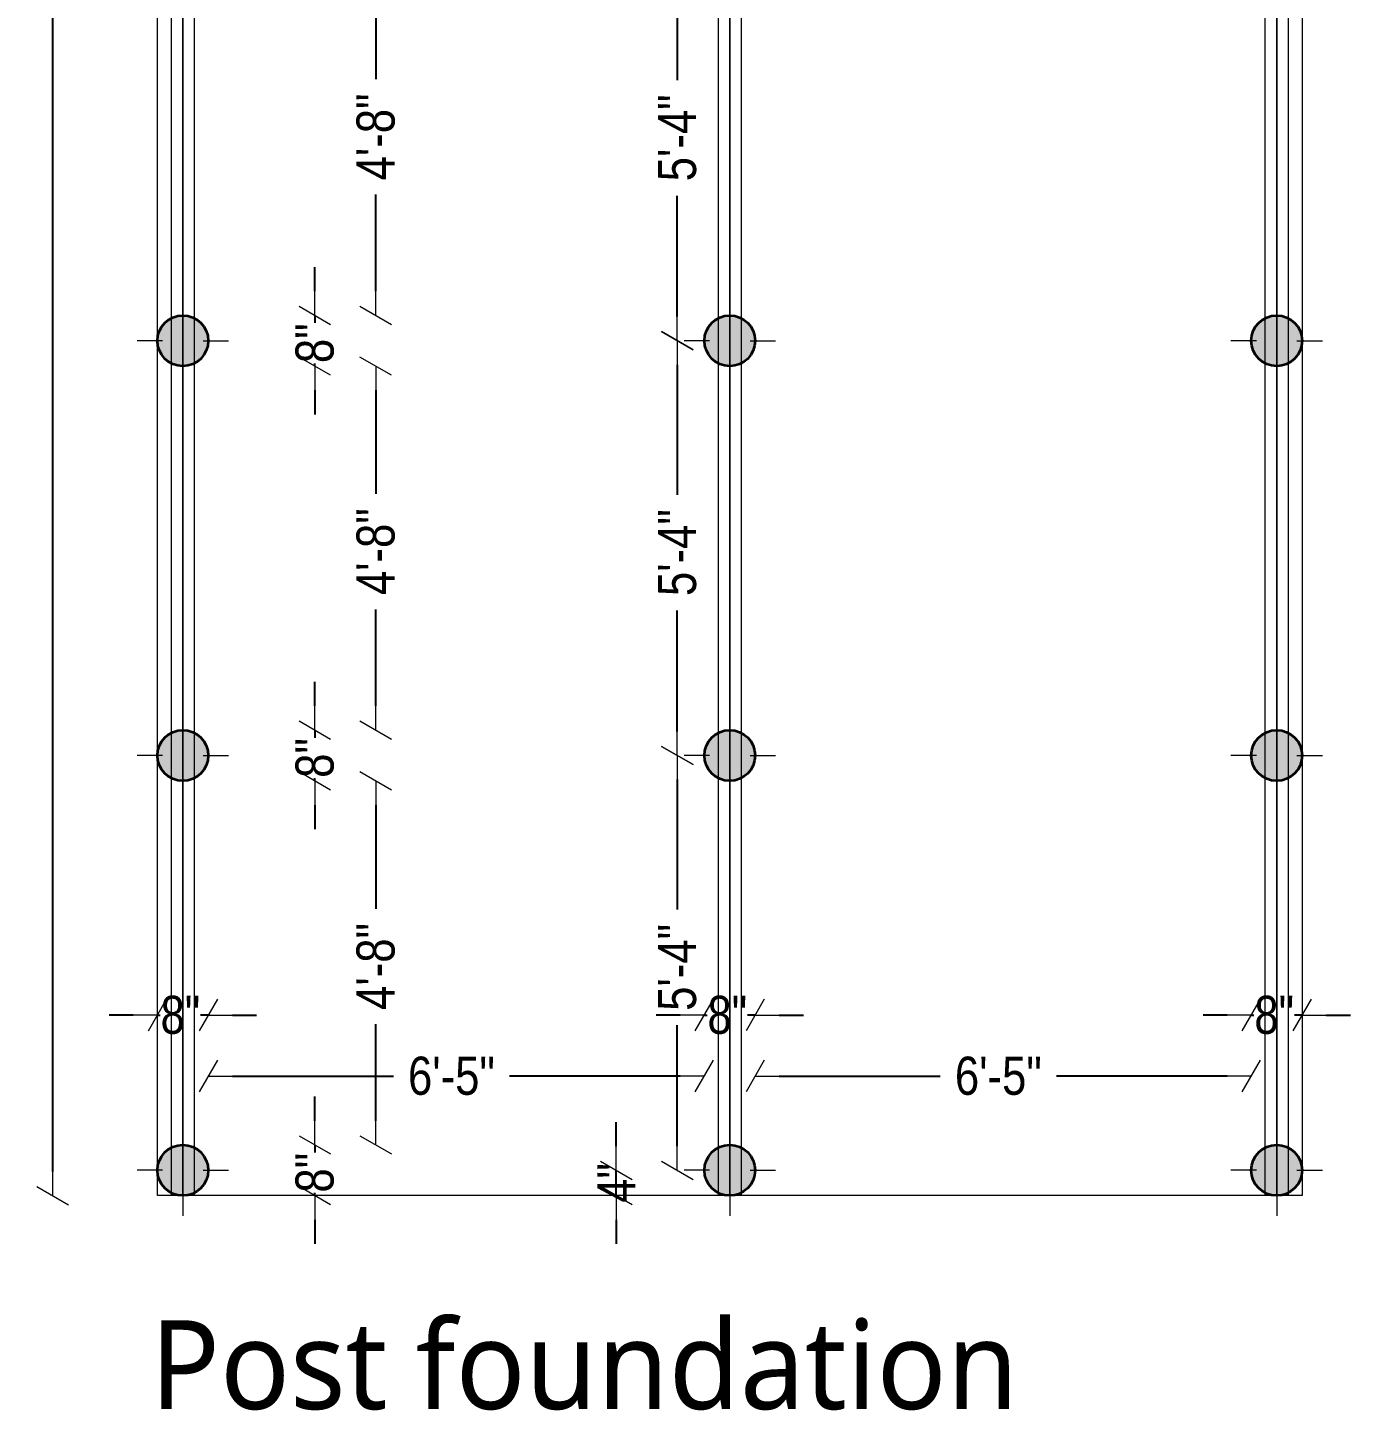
# Model space of a CAD drawing. Header units: millimetres. Extents: x -439715 to -404390, y 28946 to 67850.
# Drawn here: x -438597 to -433390, y 55506 to 60951 of the extents above; entities that cross this region are included whole.
import ezdxf

# ---------------------------------------------------------------- set-up
doc = ezdxf.new("R2010")
doc.units = ezdxf.units.MM
doc.header["$MEASUREMENT"] = 0
for name, color, linetype, lineweight in [('0_Pen_No__1', 7, 'Continuous', 13), ('2D Drafting - General_Pen_No__101', 252, 'Continuous', 13), ('Structural - Bearing_Pen_No__20', 1, 'Continuous', 0)]:
    doc.layers.add(name, color=color, linetype=linetype, lineweight=lineweight)
doc.layers.add('Dimensioning - General', color=7, linetype='Continuous')
doc.layers.add('Structural - Bearing', color=7, linetype='Continuous')
doc.layers.add('Structural - Bearing_Pen_No__28', color=7, linetype='Continuous', lineweight=35, true_color=0xa80f02)
doc.layers.add('Structural - Bearing_Pen_No__48', color=7, linetype='Continuous', lineweight=25, true_color=0xa80f02)
doc.styles.add('GENERATED_STYLE_2', font='techl___.ttf')
doc.dimstyles.new('GENERATED_STYLE__1', dxfattribs={"dimtxt": 150, "dimasz": 95, "dimexe": 0.18, "dimexo": 0.0625, "dimgap": 0.09, "dimtad": 0, "dimdec": 0, "dimlfac": 0.03937, "dimzin": 0, "dimdsep": 46, "dimlunit": 4, "dimtxsty": 'GENERATED_STYLE_2', "dimblk": 'ARROWHEAD_2', "dimblk1": 'ARROWHEAD_2', "dimblk2": 'ARROWHEAD_2', "dimcen": 0.09, "dimse1": 1, "dimse2": 1, "dimclrd": 7, "dimclre": 7, "dimclrt": 7, "dimadec": 0, "dimazin": 0, "dimtfac": 1, "dimtdec": 4, "dimtmove": 0, "dimatfit": 3, "dimfxl": 1, "dimtolj": 1, "dimtzin": 0, "dimarcsym": 0})
doc.dimstyles.new('GENERATED_STYLE__2', dxfattribs={"dimtxt": 150, "dimasz": 95, "dimexe": 0.18, "dimexo": 0.0625, "dimgap": 0.09, "dimtad": 0, "dimtih": 1, "dimtoh": 1, "dimdec": 0, "dimlfac": 0.03937, "dimzin": 0, "dimdsep": 46, "dimlunit": 4, "dimtxsty": 'GENERATED_STYLE_2', "dimblk": 'ARROWHEAD_2', "dimblk1": 'ARROWHEAD_2', "dimblk2": 'ARROWHEAD_2', "dimcen": 0.09, "dimse1": 1, "dimse2": 1, "dimclrd": 7, "dimclre": 7, "dimclrt": 7, "dimadec": 0, "dimazin": 0, "dimtfac": 1, "dimtdec": 4, "dimtmove": 0, "dimatfit": 3, "dimfxl": 1, "dimtolj": 1, "dimtzin": 0, "dimarcsym": 0})

# ---------------------------------------------------------------- blocks, each defined once
blk = doc.blocks.new('Column_16', base_point=(-438412.2, 56933.3))
at = {"layer": 'Structural - Bearing_Pen_No__48', "linetype": 'Continuous', "lineweight": 0, "true_color": 0xe8c2bf}
blk.add_hatch(color=254, dxfattribs=at).paths.add_polyline_path([(-438412.2, 56833.3, 0.414214), (-438312.2, 56933.3, 0.414214), (-438412.2, 57033.3, 0.414214), (-438512.2, 56933.3, 0.414214)])
at = {"layer": 'Structural - Bearing_Pen_No__20', "color": 1, "linetype": 'Continuous', "lineweight": 0}
for p, q in [((-438412.2, 57013.3), (-438412.2, 57113.3)), ((-438492.2, 56933.3), (-438592.2, 56933.3)), ((-438332.2, 56933.3), (-438232.2, 56933.3)), ((-438412.2, 56853.3), (-438412.2, 56753.3))]:
    blk.add_line(p, q, dxfattribs=at)
blk.add_point((-438412.2, 56933.3), dxfattribs=at)
at = {"layer": 'Structural - Bearing_Pen_No__28', "color": 14, "linetype": 'Continuous', "lineweight": 35, "true_color": 0xa80f02}
blk.add_circle((-438412.2, 56933.3), 100, dxfattribs=at)
blk = doc.blocks.new('Column_18', base_point=(-436259.2, 56933.3))
at = {"layer": 'Structural - Bearing_Pen_No__48', "linetype": 'Continuous', "lineweight": 0, "true_color": 0xe8c2bf}
blk.add_hatch(color=254, dxfattribs=at).paths.add_polyline_path([(-436259.2, 56833.3, 0.414214), (-436159.2, 56933.3, 0.414214), (-436259.2, 57033.3, 0.414214), (-436359.2, 56933.3, 0.414214)])
at = {"layer": 'Structural - Bearing_Pen_No__20', "color": 1, "linetype": 'Continuous', "lineweight": 0}
for p, q in [((-436259.2, 57013.3), (-436259.2, 57113.3)), ((-436339.2, 56933.3), (-436439.2, 56933.3)), ((-436179.2, 56933.3), (-436079.2, 56933.3)), ((-436259.2, 56853.3), (-436259.2, 56753.3))]:
    blk.add_line(p, q, dxfattribs=at)
blk.add_point((-436259.2, 56933.3), dxfattribs=at)
at = {"layer": 'Structural - Bearing_Pen_No__28', "color": 14, "linetype": 'Continuous', "lineweight": 35, "true_color": 0xa80f02}
blk.add_circle((-436259.2, 56933.3), 100, dxfattribs=at)
blk = doc.blocks.new('Column_20', base_point=(-434106.2, 56933.3))
at = {"layer": 'Structural - Bearing_Pen_No__48', "linetype": 'Continuous', "lineweight": 0, "true_color": 0xe8c2bf}
blk.add_hatch(color=254, dxfattribs=at).paths.add_polyline_path([(-434106.2, 56833.3, 0.414214), (-434006.2, 56933.3, 0.414214), (-434106.2, 57033.3, 0.414214), (-434206.2, 56933.3, 0.414214)])
at = {"layer": 'Structural - Bearing_Pen_No__20', "color": 1, "linetype": 'Continuous', "lineweight": 0}
for p, q in [((-434106.2, 57013.3), (-434106.2, 57113.3)), ((-434186.2, 56933.3), (-434286.2, 56933.3)), ((-434026.2, 56933.3), (-433926.2, 56933.3)), ((-434106.2, 56853.3), (-434106.2, 56753.3))]:
    blk.add_line(p, q, dxfattribs=at)
blk.add_point((-434106.2, 56933.3), dxfattribs=at)
at = {"layer": 'Structural - Bearing_Pen_No__28', "color": 14, "linetype": 'Continuous', "lineweight": 35, "true_color": 0xa80f02}
blk.add_circle((-434106.2, 56933.3), 100, dxfattribs=at)
blk = doc.blocks.new('Column_22', base_point=(-438412.2, 58566.6))
at = {"layer": 'Structural - Bearing_Pen_No__48', "linetype": 'Continuous', "lineweight": 0, "true_color": 0xe8c2bf}
blk.add_hatch(color=254, dxfattribs=at).paths.add_polyline_path([(-438412.2, 58466.6, 0.414214), (-438312.2, 58566.6, 0.414214), (-438412.2, 58666.6, 0.414214), (-438512.2, 58566.6, 0.414214)])
at = {"layer": 'Structural - Bearing_Pen_No__20', "color": 1, "linetype": 'Continuous', "lineweight": 0}
for p, q in [((-438412.2, 58646.6), (-438412.2, 58746.6)), ((-438492.2, 58566.6), (-438592.2, 58566.6)), ((-438332.2, 58566.6), (-438232.2, 58566.6)), ((-438412.2, 58486.6), (-438412.2, 58386.6))]:
    blk.add_line(p, q, dxfattribs=at)
blk.add_point((-438412.2, 58566.6), dxfattribs=at)
at = {"layer": 'Structural - Bearing_Pen_No__28', "color": 14, "linetype": 'Continuous', "lineweight": 35, "true_color": 0xa80f02}
blk.add_circle((-438412.2, 58566.6), 100, dxfattribs=at)
blk = doc.blocks.new('Column_23', base_point=(-436259.2, 58566.6))
at = {"layer": 'Structural - Bearing_Pen_No__48', "linetype": 'Continuous', "lineweight": 0, "true_color": 0xe8c2bf}
blk.add_hatch(color=254, dxfattribs=at).paths.add_polyline_path([(-436259.2, 58466.6, 0.414214), (-436159.2, 58566.6, 0.414214), (-436259.2, 58666.6, 0.414214), (-436359.2, 58566.6, 0.414214)])
at = {"layer": 'Structural - Bearing_Pen_No__20', "color": 1, "linetype": 'Continuous', "lineweight": 0}
for p, q in [((-436259.2, 58646.6), (-436259.2, 58746.6)), ((-436339.2, 58566.6), (-436439.2, 58566.6)), ((-436179.2, 58566.6), (-436079.2, 58566.6)), ((-436259.2, 58486.6), (-436259.2, 58386.6))]:
    blk.add_line(p, q, dxfattribs=at)
blk.add_point((-436259.2, 58566.6), dxfattribs=at)
at = {"layer": 'Structural - Bearing_Pen_No__28', "color": 14, "linetype": 'Continuous', "lineweight": 35, "true_color": 0xa80f02}
blk.add_circle((-436259.2, 58566.6), 100, dxfattribs=at)
blk = doc.blocks.new('Column_24', base_point=(-434106.2, 58566.6))
at = {"layer": 'Structural - Bearing_Pen_No__48', "linetype": 'Continuous', "lineweight": 0, "true_color": 0xe8c2bf}
blk.add_hatch(color=254, dxfattribs=at).paths.add_polyline_path([(-434106.2, 58466.6, 0.414214), (-434006.2, 58566.6, 0.414214), (-434106.2, 58666.6, 0.414214), (-434206.2, 58566.6, 0.414214)])
at = {"layer": 'Structural - Bearing_Pen_No__20', "color": 1, "linetype": 'Continuous', "lineweight": 0}
for p, q in [((-434106.2, 58646.6), (-434106.2, 58746.6)), ((-434186.2, 58566.6), (-434286.2, 58566.6)), ((-434026.2, 58566.6), (-433926.2, 58566.6)), ((-434106.2, 58486.6), (-434106.2, 58386.6))]:
    blk.add_line(p, q, dxfattribs=at)
blk.add_point((-434106.2, 58566.6), dxfattribs=at)
at = {"layer": 'Structural - Bearing_Pen_No__28', "color": 14, "linetype": 'Continuous', "lineweight": 35, "true_color": 0xa80f02}
blk.add_circle((-434106.2, 58566.6), 100, dxfattribs=at)
blk = doc.blocks.new('Column_25', base_point=(-438412.2, 60200))
at = {"layer": 'Structural - Bearing_Pen_No__48', "linetype": 'Continuous', "lineweight": 0, "true_color": 0xe8c2bf}
blk.add_hatch(color=254, dxfattribs=at).paths.add_polyline_path([(-438412.2, 60100, 0.414214), (-438312.2, 60200, 0.414214), (-438412.2, 60300, 0.414214), (-438512.2, 60200, 0.414214)])
at = {"layer": 'Structural - Bearing_Pen_No__20', "color": 1, "linetype": 'Continuous', "lineweight": 0}
for p, q in [((-438412.2, 60280), (-438412.2, 60380)), ((-438492.2, 60200), (-438592.2, 60200)), ((-438332.2, 60200), (-438232.2, 60200)), ((-438412.2, 60120), (-438412.2, 60020))]:
    blk.add_line(p, q, dxfattribs=at)
blk.add_point((-438412.2, 60200), dxfattribs=at)
at = {"layer": 'Structural - Bearing_Pen_No__28', "color": 14, "linetype": 'Continuous', "lineweight": 35, "true_color": 0xa80f02}
blk.add_circle((-438412.2, 60200), 100, dxfattribs=at)
blk = doc.blocks.new('Column_26', base_point=(-436259.2, 60200))
at = {"layer": 'Structural - Bearing_Pen_No__48', "linetype": 'Continuous', "lineweight": 0, "true_color": 0xe8c2bf}
blk.add_hatch(color=254, dxfattribs=at).paths.add_polyline_path([(-436259.2, 60100, 0.414214), (-436159.2, 60200, 0.414214), (-436259.2, 60300, 0.414214), (-436359.2, 60200, 0.414214)])
at = {"layer": 'Structural - Bearing_Pen_No__20', "color": 1, "linetype": 'Continuous', "lineweight": 0}
for p, q in [((-436259.2, 60280), (-436259.2, 60380)), ((-436339.2, 60200), (-436439.2, 60200)), ((-436179.2, 60200), (-436079.2, 60200)), ((-436259.2, 60120), (-436259.2, 60020))]:
    blk.add_line(p, q, dxfattribs=at)
blk.add_point((-436259.2, 60200), dxfattribs=at)
at = {"layer": 'Structural - Bearing_Pen_No__28', "color": 14, "linetype": 'Continuous', "lineweight": 35, "true_color": 0xa80f02}
blk.add_circle((-436259.2, 60200), 100, dxfattribs=at)
blk = doc.blocks.new('Column_27', base_point=(-434106.2, 60200))
at = {"layer": 'Structural - Bearing_Pen_No__48', "linetype": 'Continuous', "lineweight": 0, "true_color": 0xe8c2bf}
blk.add_hatch(color=254, dxfattribs=at).paths.add_polyline_path([(-434106.2, 60100, 0.414214), (-434006.2, 60200, 0.414214), (-434106.2, 60300, 0.414214), (-434206.2, 60200, 0.414214)])
at = {"layer": 'Structural - Bearing_Pen_No__20', "color": 1, "linetype": 'Continuous', "lineweight": 0}
for p, q in [((-434106.2, 60280), (-434106.2, 60380)), ((-434186.2, 60200), (-434286.2, 60200)), ((-434026.2, 60200), (-433926.2, 60200)), ((-434106.2, 60120), (-434106.2, 60020))]:
    blk.add_line(p, q, dxfattribs=at)
blk.add_point((-434106.2, 60200), dxfattribs=at)
at = {"layer": 'Structural - Bearing_Pen_No__28', "color": 14, "linetype": 'Continuous', "lineweight": 35, "true_color": 0xa80f02}
blk.add_circle((-434106.2, 60200), 100, dxfattribs=at)
blk = doc.blocks.new('ARROWHEAD_2')
at = {"color": 0, "linetype": 'Continuous', "lineweight": 0}
for p, q in [((-0.378, -0.655), (0.378, 0.655)), ((0, 0), (-1, 0))]:
    blk.add_line(p, q, dxfattribs=at)
blk = doc.blocks.new('*D288')
at = {"layer": 'Defpoints', "color": 0, "linetype": 'Continuous', "transparency": 16777216}
for p in [(-438498.9, 66351.3), (-438086.4, 66351.3), (-438086.4, 56351.3)]:
    blk.add_point(p, dxfattribs=at)
at = {"layer": 'Dimensioning - General', "color": 7, "linetype": 'Continuous', "lineweight": -2, "transparency": 16777216}
for p, q in [((-438498.9, 66256.3), (-438498.9, 61676.7)), ((-438498.9, 56446.3), (-438498.9, 61041.9))]:
    blk.add_line(p, q, dxfattribs=at)
at = {"layer": 'Dimensioning - General', "color": 7, "linetype": 'Continuous', "lineweight": -2, "transparency": 16777216, "xscale": 95, "yscale": 95, "zscale": 95}
for p, rotation in [((-438498.9, 66351.3), 90), ((-438498.9, 56351.3), 270)]:
    blk.add_blockref('ARROWHEAD_2', p, dxfattribs=dict(at, rotation=rotation))
at = {"layer": 'Dimensioning - General', "color": 7, "linetype": 'Continuous', "lineweight": 13, "transparency": 16777216, "insert": (-438498.9, 61359.3), "char_height": 150, "attachment_point": 5, "rotation": 90, "style": 'GENERATED_STYLE_2'}
blk.add_mtext('\\A1;32\'-10"', dxfattribs=at)
blk = doc.blocks.new('*D289')
at = {"layer": 'Defpoints', "color": 0, "linetype": 'Continuous', "transparency": 16777216}
for p in [(-437986.4, 56551.3), (-437466.9, 56551.3), (-438086.4, 56351.3)]:
    blk.add_point(p, dxfattribs=at)
at = {"layer": 'Dimensioning - General', "color": 7, "linetype": 'Continuous', "lineweight": -2, "transparency": 16777216}
for p, q in [((-437466.9, 56646.3), (-437466.9, 56741.3)), ((-437466.9, 56551.3), (-437466.9, 56521.5)), ((-437466.9, 56351.3), (-437466.9, 56361.9)), ((-437466.9, 56256.3), (-437466.9, 56161.3))]:
    blk.add_line(p, q, dxfattribs=at)
at = {"layer": 'Dimensioning - General', "color": 7, "linetype": 'Continuous', "lineweight": -2, "transparency": 16777216, "xscale": 95, "yscale": 95, "zscale": 95}
for p, rotation in [((-437466.9, 56551.3), 270), ((-437466.9, 56351.3), 90)]:
    blk.add_blockref('ARROWHEAD_2', p, dxfattribs=dict(at, rotation=rotation))
at = {"layer": 'Dimensioning - General', "color": 7, "linetype": 'Continuous', "lineweight": 13, "transparency": 16777216, "insert": (-437466.9, 56441.7), "char_height": 150, "attachment_point": 5, "rotation": 90, "style": 'GENERATED_STYLE_2'}
blk.add_mtext('\\A1;8"', dxfattribs=at)
blk = doc.blocks.new('*D290')
at = {"layer": 'Defpoints', "color": 0, "linetype": 'Continuous', "transparency": 16777216}
for p in [(-437986.4, 57984.7), (-437226.9, 57984.7), (-437986.4, 56551.3)]:
    blk.add_point(p, dxfattribs=at)
at = {"layer": 'Dimensioning - General', "color": 7, "linetype": 'Continuous', "lineweight": -2, "transparency": 16777216}
for p, q in [((-437226.9, 57889.7), (-437226.9, 57481.3)), ((-437226.9, 56646.3), (-437226.9, 57026.7))]:
    blk.add_line(p, q, dxfattribs=at)
at = {"layer": 'Dimensioning - General', "color": 7, "linetype": 'Continuous', "lineweight": -2, "transparency": 16777216, "xscale": 95, "yscale": 95, "zscale": 95}
for p, rotation in [((-437226.9, 57984.7), 90), ((-437226.9, 56551.3), 270)]:
    blk.add_blockref('ARROWHEAD_2', p, dxfattribs=dict(at, rotation=rotation))
at = {"layer": 'Dimensioning - General', "color": 7, "linetype": 'Continuous', "lineweight": 13, "transparency": 16777216, "insert": (-437226.9, 57254), "char_height": 150, "attachment_point": 5, "rotation": 90, "style": 'GENERATED_STYLE_2'}
blk.add_mtext('\\A1;4\'-8"', dxfattribs=at)
blk = doc.blocks.new('*D291')
at = {"layer": 'Defpoints', "color": 0, "linetype": 'Continuous', "transparency": 16777216}
for p in [(-437986.4, 58184.7), (-437466.9, 58184.7), (-437986.4, 57984.7)]:
    blk.add_point(p, dxfattribs=at)
at = {"layer": 'Dimensioning - General', "color": 7, "linetype": 'Continuous', "lineweight": -2, "transparency": 16777216}
for p, q in [((-437466.9, 58279.7), (-437466.9, 58374.7)), ((-437466.9, 58184.7), (-437466.9, 58154.8)), ((-437466.9, 57984.7), (-437466.9, 57995.2)), ((-437466.9, 57889.7), (-437466.9, 57794.7))]:
    blk.add_line(p, q, dxfattribs=at)
at = {"layer": 'Dimensioning - General', "color": 7, "linetype": 'Continuous', "lineweight": -2, "transparency": 16777216, "xscale": 95, "yscale": 95, "zscale": 95}
for p, rotation in [((-437466.9, 58184.7), 270), ((-437466.9, 57984.7), 90)]:
    blk.add_blockref('ARROWHEAD_2', p, dxfattribs=dict(at, rotation=rotation))
at = {"layer": 'Dimensioning - General', "color": 7, "linetype": 'Continuous', "lineweight": 13, "transparency": 16777216, "insert": (-437466.9, 58075), "char_height": 150, "attachment_point": 5, "rotation": 90, "style": 'GENERATED_STYLE_2'}
blk.add_mtext('\\A1;8"', dxfattribs=at)
blk = doc.blocks.new('*D292')
at = {"layer": 'Defpoints', "color": 0, "linetype": 'Continuous', "transparency": 16777216}
for p in [(-437986.4, 59618), (-437226.9, 59618), (-437986.4, 58184.7)]:
    blk.add_point(p, dxfattribs=at)
at = {"layer": 'Dimensioning - General', "color": 7, "linetype": 'Continuous', "lineweight": -2, "transparency": 16777216}
for p, q in [((-437226.9, 59523), (-437226.9, 59114.6)), ((-437226.9, 58279.7), (-437226.9, 58660))]:
    blk.add_line(p, q, dxfattribs=at)
at = {"layer": 'Dimensioning - General', "color": 7, "linetype": 'Continuous', "lineweight": -2, "transparency": 16777216, "xscale": 95, "yscale": 95, "zscale": 95}
for p, rotation in [((-437226.9, 59618), 90), ((-437226.9, 58184.7), 270)]:
    blk.add_blockref('ARROWHEAD_2', p, dxfattribs=dict(at, rotation=rotation))
at = {"layer": 'Dimensioning - General', "color": 7, "linetype": 'Continuous', "lineweight": 13, "transparency": 16777216, "insert": (-437226.9, 58887.3), "char_height": 150, "attachment_point": 5, "rotation": 90, "style": 'GENERATED_STYLE_2'}
blk.add_mtext('\\A1;4\'-8"', dxfattribs=at)
blk = doc.blocks.new('*D293')
at = {"layer": 'Defpoints', "color": 0, "linetype": 'Continuous', "transparency": 16777216}
for p in [(-437986.4, 59818), (-437466.9, 59818), (-437986.4, 59618)]:
    blk.add_point(p, dxfattribs=at)
at = {"layer": 'Dimensioning - General', "color": 7, "linetype": 'Continuous', "lineweight": -2, "transparency": 16777216}
for p, q in [((-437466.9, 59913), (-437466.9, 60008)), ((-437466.9, 59818), (-437466.9, 59788.1)), ((-437466.9, 59618), (-437466.9, 59628.5)), ((-437466.9, 59523), (-437466.9, 59428))]:
    blk.add_line(p, q, dxfattribs=at)
at = {"layer": 'Dimensioning - General', "color": 7, "linetype": 'Continuous', "lineweight": -2, "transparency": 16777216, "xscale": 95, "yscale": 95, "zscale": 95}
for p, rotation in [((-437466.9, 59818), 270), ((-437466.9, 59618), 90)]:
    blk.add_blockref('ARROWHEAD_2', p, dxfattribs=dict(at, rotation=rotation))
at = {"layer": 'Dimensioning - General', "color": 7, "linetype": 'Continuous', "lineweight": 13, "transparency": 16777216, "insert": (-437466.9, 59708.3), "char_height": 150, "attachment_point": 5, "rotation": 90, "style": 'GENERATED_STYLE_2'}
blk.add_mtext('\\A1;8"', dxfattribs=at)
blk = doc.blocks.new('*D294')
at = {"layer": 'Defpoints', "color": 0, "linetype": 'Continuous', "transparency": 16777216}
for p in [(-437986.4, 61251.3), (-437226.9, 61251.3), (-437986.4, 59818)]:
    blk.add_point(p, dxfattribs=at)
at = {"layer": 'Dimensioning - General', "color": 7, "linetype": 'Continuous', "lineweight": -2, "transparency": 16777216}
for p, q in [((-437226.9, 61156.3), (-437226.9, 60747.9)), ((-437226.9, 59913), (-437226.9, 60293.4))]:
    blk.add_line(p, q, dxfattribs=at)
at = {"layer": 'Dimensioning - General', "color": 7, "linetype": 'Continuous', "lineweight": -2, "transparency": 16777216, "xscale": 95, "yscale": 95, "zscale": 95}
for p, rotation in [((-437226.9, 61251.3), 90), ((-437226.9, 59818), 270)]:
    blk.add_blockref('ARROWHEAD_2', p, dxfattribs=dict(at, rotation=rotation))
at = {"layer": 'Dimensioning - General', "color": 7, "linetype": 'Continuous', "lineweight": 13, "transparency": 16777216, "insert": (-437226.9, 60520.6), "char_height": 150, "attachment_point": 5, "rotation": 90, "style": 'GENERATED_STYLE_2'}
blk.add_mtext('\\A1;4\'-8"', dxfattribs=at)
blk = doc.blocks.new('*D302')
at = {"layer": 'Defpoints', "color": 0, "linetype": 'Continuous', "transparency": 16777216}
for p in [(-437886.4, 57062.5), (-438086.4, 56451.3), (-437886.4, 56451.3)]:
    blk.add_point(p, dxfattribs=at)
at = {"layer": 'Dimensioning - General', "color": 7, "linetype": 'Continuous', "lineweight": -2, "transparency": 16777216}
for p, q in [((-438181.4, 57062.5), (-438276.4, 57062.5)), ((-438086.4, 57062.5), (-438075.9, 57062.5)), ((-437886.4, 57062.5), (-437916.3, 57062.5)), ((-437791.4, 57062.5), (-437696.4, 57062.5))]:
    blk.add_line(p, q, dxfattribs=at)
at = {"layer": 'Dimensioning - General', "color": 7, "linetype": 'Continuous', "lineweight": -2, "transparency": 16777216, "xscale": 95, "yscale": 95, "zscale": 95}
blk.add_blockref('ARROWHEAD_2', (-438086.4, 57062.5), dxfattribs=at)
at = {"layer": 'Dimensioning - General', "color": 7, "linetype": 'Continuous', "lineweight": -2, "transparency": 16777216, "xscale": 95, "yscale": 95, "zscale": 95, "rotation": 180}
blk.add_blockref('ARROWHEAD_2', (-437886.4, 57062.5), dxfattribs=at)
at = {"layer": 'Dimensioning - General', "color": 7, "linetype": 'Continuous', "lineweight": 13, "transparency": 16777216, "insert": (-437996.1, 57062.5), "char_height": 150, "attachment_point": 5, "style": 'GENERATED_STYLE_2'}
blk.add_mtext('\\A1;8"', dxfattribs=at)
blk = doc.blocks.new('*D303')
at = {"layer": 'Defpoints', "color": 0, "linetype": 'Continuous', "transparency": 16777216}
for p in [(-435933.4, 56822.5), (-437886.4, 56451.3), (-435933.4, 56451.3)]:
    blk.add_point(p, dxfattribs=at)
at = {"layer": 'Dimensioning - General', "color": 7, "linetype": 'Continuous', "lineweight": -2, "transparency": 16777216}
for p, q in [((-437791.4, 56822.5), (-437157.7, 56822.5)), ((-436028.4, 56822.5), (-436700.3, 56822.5))]:
    blk.add_line(p, q, dxfattribs=at)
at = {"layer": 'Dimensioning - General', "color": 7, "linetype": 'Continuous', "lineweight": -2, "transparency": 16777216, "xscale": 95, "yscale": 95, "zscale": 95, "rotation": 180}
blk.add_blockref('ARROWHEAD_2', (-437886.4, 56822.5), dxfattribs=at)
at = {"layer": 'Dimensioning - General', "color": 7, "linetype": 'Continuous', "lineweight": -2, "transparency": 16777216, "xscale": 95, "yscale": 95, "zscale": 95}
blk.add_blockref('ARROWHEAD_2', (-435933.4, 56822.5), dxfattribs=at)
at = {"layer": 'Dimensioning - General', "color": 7, "linetype": 'Continuous', "lineweight": 13, "transparency": 16777216, "insert": (-436929, 56822.5), "char_height": 150, "attachment_point": 5, "style": 'GENERATED_STYLE_2'}
blk.add_mtext('\\A1;6\'-5"', dxfattribs=at)
blk = doc.blocks.new('*D304')
at = {"layer": 'Defpoints', "color": 0, "linetype": 'Continuous', "transparency": 16777216}
for p in [(-435733.4, 57062.5), (-435933.4, 56451.3), (-435733.4, 56451.3)]:
    blk.add_point(p, dxfattribs=at)
at = {"layer": 'Dimensioning - General', "color": 7, "linetype": 'Continuous', "lineweight": -2, "transparency": 16777216}
for p, q in [((-436028.4, 57062.5), (-436123.4, 57062.5)), ((-435933.4, 57062.5), (-435922.9, 57062.5)), ((-435733.4, 57062.5), (-435763.3, 57062.5)), ((-435638.4, 57062.5), (-435543.4, 57062.5))]:
    blk.add_line(p, q, dxfattribs=at)
at = {"layer": 'Dimensioning - General', "color": 7, "linetype": 'Continuous', "lineweight": -2, "transparency": 16777216, "xscale": 95, "yscale": 95, "zscale": 95}
blk.add_blockref('ARROWHEAD_2', (-435933.4, 57062.5), dxfattribs=at)
at = {"layer": 'Dimensioning - General', "color": 7, "linetype": 'Continuous', "lineweight": -2, "transparency": 16777216, "xscale": 95, "yscale": 95, "zscale": 95, "rotation": 180}
blk.add_blockref('ARROWHEAD_2', (-435733.4, 57062.5), dxfattribs=at)
at = {"layer": 'Dimensioning - General', "color": 7, "linetype": 'Continuous', "lineweight": 13, "transparency": 16777216, "insert": (-435843.1, 57062.5), "char_height": 150, "attachment_point": 5, "style": 'GENERATED_STYLE_2'}
blk.add_mtext('\\A1;8"', dxfattribs=at)
blk = doc.blocks.new('*D305')
at = {"layer": 'Defpoints', "color": 0, "linetype": 'Continuous', "transparency": 16777216}
for p in [(-433780.4, 56822.5), (-435733.4, 56451.3), (-433780.4, 56451.3)]:
    blk.add_point(p, dxfattribs=at)
at = {"layer": 'Dimensioning - General', "color": 7, "linetype": 'Continuous', "lineweight": -2, "transparency": 16777216}
for p, q in [((-435638.4, 56822.5), (-435004.7, 56822.5)), ((-433875.4, 56822.5), (-434547.3, 56822.5))]:
    blk.add_line(p, q, dxfattribs=at)
at = {"layer": 'Dimensioning - General', "color": 7, "linetype": 'Continuous', "lineweight": -2, "transparency": 16777216, "xscale": 95, "yscale": 95, "zscale": 95, "rotation": 180}
blk.add_blockref('ARROWHEAD_2', (-435733.4, 56822.5), dxfattribs=at)
at = {"layer": 'Dimensioning - General', "color": 7, "linetype": 'Continuous', "lineweight": -2, "transparency": 16777216, "xscale": 95, "yscale": 95, "zscale": 95}
blk.add_blockref('ARROWHEAD_2', (-433780.4, 56822.5), dxfattribs=at)
at = {"layer": 'Dimensioning - General', "color": 7, "linetype": 'Continuous', "lineweight": 13, "transparency": 16777216, "insert": (-434776, 56822.5), "char_height": 150, "attachment_point": 5, "style": 'GENERATED_STYLE_2'}
blk.add_mtext('\\A1;6\'-5"', dxfattribs=at)
blk = doc.blocks.new('*D306')
at = {"layer": 'Defpoints', "color": 0, "linetype": 'Continuous', "transparency": 16777216}
for p in [(-433580.4, 57062.5), (-433780.4, 56451.3), (-433580.4, 56451.3)]:
    blk.add_point(p, dxfattribs=at)
at = {"layer": 'Dimensioning - General', "color": 7, "linetype": 'Continuous', "lineweight": -2, "transparency": 16777216}
for p, q in [((-433875.4, 57062.5), (-433970.4, 57062.5)), ((-433780.4, 57062.5), (-433769.9, 57062.5)), ((-433580.4, 57062.5), (-433610.3, 57062.5)), ((-433485.4, 57062.5), (-433390.4, 57062.5))]:
    blk.add_line(p, q, dxfattribs=at)
at = {"layer": 'Dimensioning - General', "color": 7, "linetype": 'Continuous', "lineweight": -2, "transparency": 16777216, "xscale": 95, "yscale": 95, "zscale": 95}
blk.add_blockref('ARROWHEAD_2', (-433780.4, 57062.5), dxfattribs=at)
at = {"layer": 'Dimensioning - General', "color": 7, "linetype": 'Continuous', "lineweight": -2, "transparency": 16777216, "xscale": 95, "yscale": 95, "zscale": 95, "rotation": 180}
blk.add_blockref('ARROWHEAD_2', (-433580.4, 57062.5), dxfattribs=at)
at = {"layer": 'Dimensioning - General', "color": 7, "linetype": 'Continuous', "lineweight": 13, "transparency": 16777216, "insert": (-433690.1, 57062.5), "char_height": 150, "attachment_point": 5, "style": 'GENERATED_STYLE_2'}
blk.add_mtext('\\A1;8"', dxfattribs=at)
blk = doc.blocks.new('*D307')
at = {"layer": 'Defpoints', "color": 0, "linetype": 'Continuous', "transparency": 16777216}
for p in [(-436280.1, 56451.3), (-435833.4, 56451.3), (-435833.4, 56351.3)]:
    blk.add_point(p, dxfattribs=at)
at = {"layer": 'Dimensioning - General', "color": 7, "linetype": 'Continuous', "lineweight": -2, "transparency": 16777216}
for p, q in [((-436280.1, 56546.3), (-436280.1, 56641.3)), ((-436280.1, 56351.3), (-436280.1, 56451.3)), ((-436280.1, 56256.3), (-436280.1, 56161.3))]:
    blk.add_line(p, q, dxfattribs=at)
at = {"layer": 'Dimensioning - General', "color": 7, "linetype": 'Continuous', "lineweight": -2, "transparency": 16777216, "xscale": 95, "yscale": 95, "zscale": 95}
for p, rotation in [((-436280.1, 56451.3), 270), ((-436280.1, 56351.3), 90)]:
    blk.add_blockref('ARROWHEAD_2', p, dxfattribs=dict(at, rotation=rotation))
at = {"layer": 'Dimensioning - General', "color": 7, "linetype": 'Continuous', "lineweight": 13, "transparency": 16777216, "insert": (-436280.1, 56401.3), "char_height": 150, "attachment_point": 5, "rotation": 90, "style": 'GENERATED_STYLE_2'}
blk.add_mtext('\\A1;4"', dxfattribs=at)
blk = doc.blocks.new('*D308')
at = {"layer": 'Defpoints', "color": 0, "linetype": 'Continuous', "transparency": 16777216}
for p in [(-436040.1, 58084.7), (-435833.4, 58084.7), (-435833.4, 56451.3)]:
    blk.add_point(p, dxfattribs=at)
at = {"layer": 'Dimensioning - General', "color": 7, "linetype": 'Continuous', "lineweight": -2, "transparency": 16777216}
for p, q in [((-436040.1, 57989.7), (-436040.1, 57478.1)), ((-436040.1, 56546.3), (-436040.1, 57022.6))]:
    blk.add_line(p, q, dxfattribs=at)
at = {"layer": 'Dimensioning - General', "color": 7, "linetype": 'Continuous', "lineweight": -2, "transparency": 16777216, "xscale": 95, "yscale": 95, "zscale": 95}
for p, rotation in [((-436040.1, 58084.7), 90), ((-436040.1, 56451.3), 270)]:
    blk.add_blockref('ARROWHEAD_2', p, dxfattribs=dict(at, rotation=rotation))
at = {"layer": 'Dimensioning - General', "color": 7, "linetype": 'Continuous', "lineweight": 13, "transparency": 16777216, "insert": (-436040.1, 57250.3), "char_height": 150, "attachment_point": 5, "rotation": 90, "style": 'GENERATED_STYLE_2'}
blk.add_mtext('\\A1;5\'-4"', dxfattribs=at)
blk = doc.blocks.new('*D309')
at = {"layer": 'Defpoints', "color": 0, "linetype": 'Continuous', "transparency": 16777216}
for p in [(-436040.1, 59718), (-435833.4, 59718), (-435833.4, 58084.7)]:
    blk.add_point(p, dxfattribs=at)
at = {"layer": 'Dimensioning - General', "color": 7, "linetype": 'Continuous', "lineweight": -2, "transparency": 16777216}
for p, q in [((-436040.1, 59623), (-436040.1, 59111.4)), ((-436040.1, 58179.7), (-436040.1, 58656))]:
    blk.add_line(p, q, dxfattribs=at)
at = {"layer": 'Dimensioning - General', "color": 7, "linetype": 'Continuous', "lineweight": -2, "transparency": 16777216, "xscale": 95, "yscale": 95, "zscale": 95}
for p, rotation in [((-436040.1, 59718), 90), ((-436040.1, 58084.7), 270)]:
    blk.add_blockref('ARROWHEAD_2', p, dxfattribs=dict(at, rotation=rotation))
at = {"layer": 'Dimensioning - General', "color": 7, "linetype": 'Continuous', "lineweight": 13, "transparency": 16777216, "insert": (-436040.1, 58883.7), "char_height": 150, "attachment_point": 5, "rotation": 90, "style": 'GENERATED_STYLE_2'}
blk.add_mtext('\\A1;5\'-4"', dxfattribs=at)
blk = doc.blocks.new('*D310')
at = {"layer": 'Defpoints', "color": 0, "linetype": 'Continuous', "transparency": 16777216}
for p in [(-436040.1, 61351.3), (-435833.4, 61351.3), (-435833.4, 59718)]:
    blk.add_point(p, dxfattribs=at)
at = {"layer": 'Dimensioning - General', "color": 7, "linetype": 'Continuous', "lineweight": -2, "transparency": 16777216}
for p, q in [((-436040.1, 61256.3), (-436040.1, 60744.7)), ((-436040.1, 59813), (-436040.1, 60289.3))]:
    blk.add_line(p, q, dxfattribs=at)
at = {"layer": 'Dimensioning - General', "color": 7, "linetype": 'Continuous', "lineweight": -2, "transparency": 16777216, "xscale": 95, "yscale": 95, "zscale": 95}
for p, rotation in [((-436040.1, 61351.3), 90), ((-436040.1, 59718), 270)]:
    blk.add_blockref('ARROWHEAD_2', p, dxfattribs=dict(at, rotation=rotation))
at = {"layer": 'Dimensioning - General', "color": 7, "linetype": 'Continuous', "lineweight": 13, "transparency": 16777216, "insert": (-436040.1, 60517), "char_height": 150, "attachment_point": 5, "rotation": 90, "style": 'GENERATED_STYLE_2'}
blk.add_mtext('\\A1;5\'-4"', dxfattribs=at)

msp = doc.modelspace()

# ---------------------------------------------------------------- linework, layer by layer
at = {"layer": '2D Drafting - General_Pen_No__101', "color": 252, "linetype": 'Continuous', "lineweight": 13, "flags": 128}
for points in [[(-438086.4, 66351.3), (-433580.4, 66351.3), (-433580.4, 56351.3), (-438086.4, 56351.3)], [(-438031.4, 66351.3), (-437986.4, 66351.3), (-437986.4, 56351.3), (-438031.4, 56351.3)], [(-437986.4, 66351.3), (-437941.4, 66351.3), (-437941.4, 56351.3), (-437986.4, 56351.3)], [(-435878.4, 66351.3), (-435833.4, 66351.3), (-435833.4, 56351.3), (-435878.4, 56351.3)], [(-435833.4, 66351.3), (-435788.4, 66351.3), (-435788.4, 56351.3), (-435833.4, 56351.3)], [(-433725.4, 66351.3), (-433680.4, 66351.3), (-433680.4, 56351.3), (-433725.4, 56351.3)], [(-433680.4, 66351.3), (-433635.4, 66351.3), (-433635.4, 56351.3), (-433680.4, 56351.3)]]:
    msp.add_lwpolyline(points, close=True, dxfattribs=at)

# ---------------------------------------------------------------- block references
at = {"layer": 'Structural - Bearing', "color": 14, "lineweight": 35, "true_color": 0xa80f02}
for name, p in [('Column_25', (-437986.4, 59718)), ('Column_26', (-435833.4, 59718)), ('Column_27', (-433680.4, 59718)), ('Column_22', (-437986.4, 58084.7)), ('Column_23', (-435833.4, 58084.7)), ('Column_24', (-433680.4, 58084.7)), ('Column_16', (-437986.4, 56451.3)), ('Column_18', (-435833.4, 56451.3)), ('Column_20', (-433680.4, 56451.3))]:
    msp.add_blockref(name, p, dxfattribs=at)

# ---------------------------------------------------------------- texts
at = {"layer": '0_Pen_No__1', "color": 7, "linetype": 'Continuous', "lineweight": 13, "insert": (-438115.8, 55505.9), "char_height": 350, "attachment_point": 7, "style": 'GENERATED_STYLE_2'}
msp.add_mtext('\\A1;\\pxql;{\\fRoboto|b0|i0|c0|p2;Post} {\\fRoboto|b0|i0|c0|p2;foundation}', dxfattribs=at)

# ---------------------------------------------------------------- dimensions: what is measured, and where the dimension line sits
at = {"layer": 'Dimensioning - General', "color": 7, "linetype": 'Continuous', "lineweight": 13}
for base, p1, p2, picture, middle in [((-438498.9, 66351.3), (-438086.4, 56351.3), (-438086.4, 66351.3), '*D288', (-438498.9, 61359.3)), ((-436040.1, 61351.3), (-435833.4, 59718), (-435833.4, 61351.3), '*D310', (-436040.1, 60517)), ((-437226.9, 61251.3), (-437986.4, 59818), (-437986.4, 61251.3), '*D294', (-437226.9, 60520.6)), ((-437466.9, 59818), (-437986.4, 59618), (-437986.4, 59818), '*D293', (-437466.9, 59708.3)), ((-436040.1, 59718), (-435833.4, 58084.7), (-435833.4, 59718), '*D309', (-436040.1, 58883.7)), ((-437226.9, 59618), (-437986.4, 58184.7), (-437986.4, 59618), '*D292', (-437226.9, 58887.3)), ((-437466.9, 58184.7), (-437986.4, 57984.7), (-437986.4, 58184.7), '*D291', (-437466.9, 58075)), ((-436040.1, 58084.7), (-435833.4, 56451.3), (-435833.4, 58084.7), '*D308', (-436040.1, 57250.3)), ((-437226.9, 57984.7), (-437986.4, 56551.3), (-437986.4, 57984.7), '*D290', (-437226.9, 57254)), ((-437466.9, 56551.3), (-438086.4, 56351.3), (-437986.4, 56551.3), '*D289', (-437466.9, 56441.7)), ((-436280.1, 56451.3), (-435833.4, 56351.3), (-435833.4, 56451.3), '*D307', (-436280.1, 56401.3))]:
    dim = msp.add_linear_dim(base=base, p1=p1, p2=p2, angle=90, dimstyle='GENERATED_STYLE__1', dxfattribs=at)
    dim.commit()
    dim.dimension.update_dxf_attribs({"geometry": picture, "text_midpoint": middle, "dimtype": 160, "text_rotation": 90})
for base, p1, p2, picture, middle in [((-437886.4, 57062.5), (-438086.4, 56451.3), (-437886.4, 56451.3), '*D302', (-437996.1, 57062.5)), ((-435733.4, 57062.5), (-435933.4, 56451.3), (-435733.4, 56451.3), '*D304', (-435843.1, 57062.5)), ((-433580.4, 57062.5), (-433780.4, 56451.3), (-433580.4, 56451.3), '*D306', (-433690.1, 57062.5)), ((-435933.4, 56822.5), (-437886.4, 56451.3), (-435933.4, 56451.3), '*D303', (-436929, 56822.5)), ((-433780.4, 56822.5), (-435733.4, 56451.3), (-433780.4, 56451.3), '*D305', (-434776, 56822.5))]:
    dim = msp.add_linear_dim(base=base, p1=p1, p2=p2, dimstyle='GENERATED_STYLE__2', dxfattribs=at)
    dim.commit()
    dim.dimension.update_dxf_attribs({"geometry": picture, "text_midpoint": middle, "dimtype": 160})

doc.saveas('drawing.dxf')
